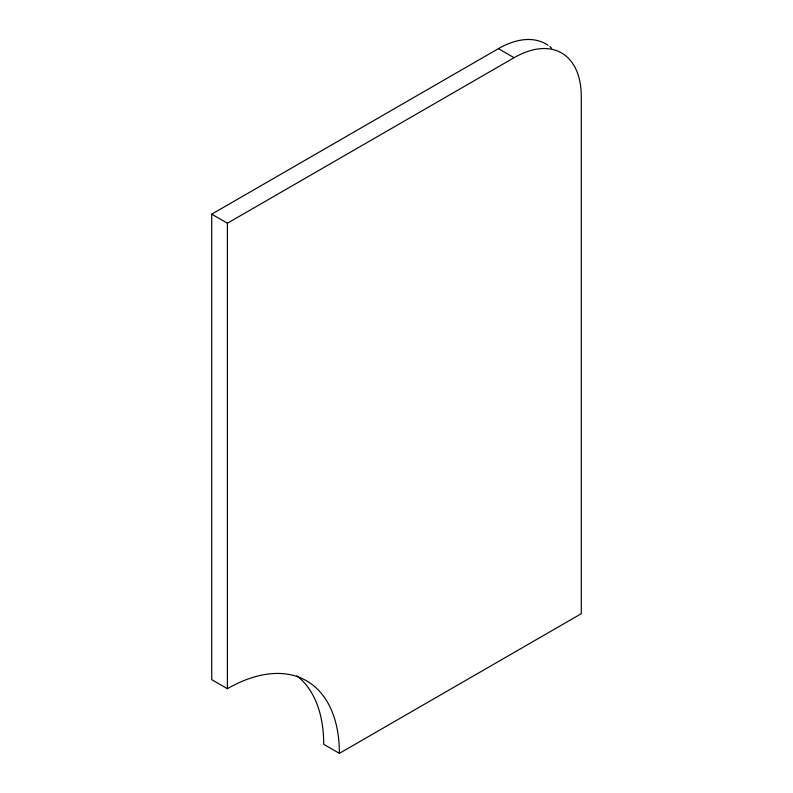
<?xml version="1.0" encoding="UTF-8"?>
<svg xmlns="http://www.w3.org/2000/svg" width="793" height="793" viewBox="0 0 793 793"><rect width="100%" height="100%" fill="white"/><g stroke="black" fill="none" stroke-linecap="round" stroke-linejoin="round"><path stroke-width="1.19" d="M498.4 48.651L514.082 57.701A95.021 54.856 -60 0 1 581.269 96.498L581.269 613.703L339.394 753.35A158.362 91.433 -60 0 0 227.413 688.701L211.731 679.651L211.731 214.16L498.4 48.651A95.021 54.856 -60 0 1 547.933 45.221M211.731 214.16L227.413 223.21L514.082 57.701M339.394 753.35L323.713 744.3A158.362 91.433 -60 0 0 296.889 675.814M227.413 223.21L227.413 688.701M549.866 46.648A95.021 54.856 -60 0 1 551.7 48.234"/></g></svg>
